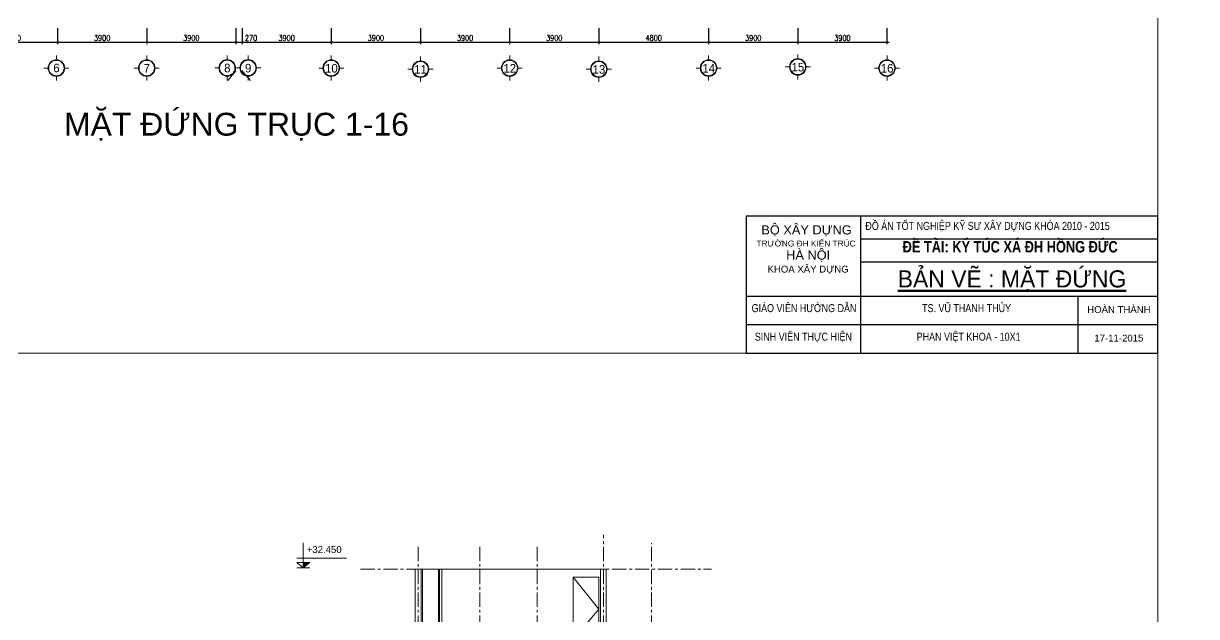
# Model space of a CAD drawing. Header units: millimetres. Extents: x 0 to 8478784, y 0 to 684185.
# Drawn here: x 4043042 to 4094337, y 345803 to 371748 of the extents above; entities that cross this region are included whole.
import ezdxf
from ezdxf.enums import TextEntityAlignment as Align

# ---------------------------------------------------------------- set-up
doc = ezdxf.new("R2010")
doc.units = ezdxf.units.MM
doc.header["$LTSCALE"] = 5000
doc.header["$MEASUREMENT"] = 0
doc.header["$PDMODE"] = 1
doc.header["$PDSIZE"] = -2
doc.linetypes.add('CENTER', pattern=[2, 1.25, -0.25, 0.25, -0.25])
doc.linetypes.add('HIDDEN', pattern=[0.375, 0.25, -0.125])
for name, color, linetype, lineweight in [('00-XM.Dim', 8, 'Continuous', 15), ('00-XMT.Axes', 22, 'CENTER', 15), ('00-XMT.Text', 4, 'Continuous', 20), ('02-XMT.Beams', 94, 'Continuous', 25), ('NET KY HIEU', 31, 'Continuous', 20), ('net thay', 7, 'Continuous', 15), ('WALL', 7, 'Continuous', 40)]:
    doc.layers.add(name, color=color, linetype=linetype, lineweight=lineweight)
doc.layers.add('_Text', color=4, linetype='Continuous')
doc.layers.add('NHT-KHUNG TEN', color=253, linetype='Continuous')
doc.styles.add('CHU THUONG', font='chhbg.shx', dxfattribs={"width": 0.8, "height": 220})
doc.styles.add('huan-vnari', font='VNARIAL.TTF', dxfattribs={"height": 300})
doc.styles.add('S1', font='VHARIAL.TTF', dxfattribs={"height": 200})
doc.styles.add('VnAvantH', font='VHAVAN.TTF')
doc.styles.add('vnsimli 0.7', font='vnsimli.shx', dxfattribs={"width": 0.75})
doc.dimstyles.new('XMT 1-1-100', dxfattribs={"dimscale": 100, "dimtxt": 2.5, "dimasz": 1, "dimexe": 1, "dimexo": 0, "dimgap": 0.5, "dimtad": 1, "dimdec": 0, "dimzin": 0, "dimdsep": 46, "dimtxsty": 'vnsimli 0.7', "dimblk": 'ARCHTICK', "dimcen": 1.5, "dimdle": 1, "dimclrd": 8, "dimclre": 8, "dimclrt": 116, "dimadec": 0, "dimazin": 0, "dimtfac": 1, "dimtdec": 0, "dimtofl": 0, "dimtmove": 0, "dimatfit": 3, "dimfxl": 0.18, "dimtolj": 1, "dimtzin": 0, "dimarcsym": 0})

# ---------------------------------------------------------------- blocks, each defined once
blk = doc.blocks.new('cot')
at = {"layer": 'NET KY HIEU', "color": 7}
for p, q in [((0, 615), (0, 0)), ((1060, 243), (-160, 243)), ((0, 0), (-160, 133)), ((160, 133), (-160, 133)), ((0, 0), (160, 133))]:
    blk.add_line(p, q, dxfattribs=at)
at = {"layer": 'NET KY HIEU', "color": 1, "ltscale": 600}
blk.add_line((160, 0), (-160, 0), dxfattribs=at)
at = {"layer": 'NET KY HIEU', "ltscale": 600}
blk.add_solid([(0, 0), (0, 133), (160, 133)], dxfattribs=at)
at = {"layer": 'NET KY HIEU', "color": 3, "style": 'CHU THUONG', "width": 0.8}
blk.add_attdef('%%P0.000', text='', height=220, dxfattribs=at).set_placement((87, 453), align=Align.MIDDLE_LEFT)
blk = doc.blocks.new('_ArchTick')
at = {"color": 0, "linetype": 'ByBlock', "const_width": 0.15}
blk.add_lwpolyline([(-0.5, -0.5), (0.5, 0.5)], dxfattribs=at)
blk = doc.blocks.new('*D138')
at = {"layer": '00-XM.Dim', "color": 8, "linetype": 'Continuous', "lineweight": -2, "transparency": 16777216}
for p, q in [((4040632, 371542), (4040632, 370836)), ((4044532, 371542), (4044532, 370836)), ((4040532, 370936), (4044632, 370936))]:
    blk.add_line(p, q, dxfattribs=at)
at = {"layer": 'Defpoints', "color": 0, "linetype": 'Continuous', "lineweight": 100, "transparency": 16777216}
for p in [(4040632, 371542), (4044532, 371542), (4044532, 370936)]:
    blk.add_point(p, dxfattribs=at)
at = {"layer": '00-XM.Dim', "color": 8, "linetype": 'Continuous', "lineweight": -2, "transparency": 16777216, "xscale": 100, "yscale": 100, "zscale": 100, "rotation": 180}
blk.add_blockref('_ArchTick', (4040632, 370936), dxfattribs=at)
at = {"layer": '00-XM.Dim', "color": 8, "linetype": 'Continuous', "lineweight": -2, "transparency": 16777216, "xscale": 100, "yscale": 100, "zscale": 100}
blk.add_blockref('_ArchTick', (4044532, 370936), dxfattribs=at)
at = {"layer": '00-XM.Dim', "color": 116, "linetype": 'Continuous', "lineweight": 15, "transparency": 16777216, "insert": (4042582, 371111), "char_height": 250, "attachment_point": 5, "style": 'vnsimli 0.7'}
blk.add_mtext('\\A1;3900', dxfattribs=at)
blk = doc.blocks.new('*D139')
at = {"layer": '00-XM.Dim', "color": 8, "linetype": 'Continuous', "lineweight": -2, "transparency": 16777216}
for p, q in [((4044532, 371542), (4044532, 370836)), ((4048432, 371542), (4048432, 370836)), ((4044432, 370936), (4048532, 370936))]:
    blk.add_line(p, q, dxfattribs=at)
at = {"layer": 'Defpoints', "color": 0, "linetype": 'Continuous', "lineweight": 100, "transparency": 16777216}
for p in [(4044532, 371542), (4048432, 371542), (4048432, 370936)]:
    blk.add_point(p, dxfattribs=at)
at = {"layer": '00-XM.Dim', "color": 8, "linetype": 'Continuous', "lineweight": -2, "transparency": 16777216, "xscale": 100, "yscale": 100, "zscale": 100, "rotation": 180}
blk.add_blockref('_ArchTick', (4044532, 370936), dxfattribs=at)
at = {"layer": '00-XM.Dim', "color": 8, "linetype": 'Continuous', "lineweight": -2, "transparency": 16777216, "xscale": 100, "yscale": 100, "zscale": 100}
blk.add_blockref('_ArchTick', (4048432, 370936), dxfattribs=at)
at = {"layer": '00-XM.Dim', "color": 116, "linetype": 'Continuous', "lineweight": 15, "transparency": 16777216, "insert": (4046482, 371111), "char_height": 250, "attachment_point": 5, "style": 'vnsimli 0.7'}
blk.add_mtext('\\A1;3900', dxfattribs=at)
blk = doc.blocks.new('*D140')
at = {"layer": '00-XM.Dim', "color": 8, "linetype": 'Continuous', "lineweight": -2, "transparency": 16777216}
for p, q in [((4048432, 371542), (4048432, 370836)), ((4052332, 371542), (4052332, 370836)), ((4048332, 370936), (4052432, 370936))]:
    blk.add_line(p, q, dxfattribs=at)
at = {"layer": 'Defpoints', "color": 0, "linetype": 'Continuous', "lineweight": 100, "transparency": 16777216}
for p in [(4048432, 371542), (4052332, 371542), (4052332, 370936)]:
    blk.add_point(p, dxfattribs=at)
at = {"layer": '00-XM.Dim', "color": 8, "linetype": 'Continuous', "lineweight": -2, "transparency": 16777216, "xscale": 100, "yscale": 100, "zscale": 100, "rotation": 180}
blk.add_blockref('_ArchTick', (4048432, 370936), dxfattribs=at)
at = {"layer": '00-XM.Dim', "color": 8, "linetype": 'Continuous', "lineweight": -2, "transparency": 16777216, "xscale": 100, "yscale": 100, "zscale": 100}
blk.add_blockref('_ArchTick', (4052332, 370936), dxfattribs=at)
at = {"layer": '00-XM.Dim', "color": 116, "linetype": 'Continuous', "lineweight": 15, "transparency": 16777216, "insert": (4050382, 371111), "char_height": 250, "attachment_point": 5, "style": 'vnsimli 0.7'}
blk.add_mtext('\\A1;3900', dxfattribs=at)
blk = doc.blocks.new('*D141')
at = {"layer": '00-XM.Dim', "color": 8, "linetype": 'Continuous', "lineweight": -2, "transparency": 16777216}
for p, q in [((4052332, 371542), (4052332, 370836)), ((4052602, 371542), (4052602, 370836)), ((4052232, 370936), (4052602, 370936)), ((4052602, 370936), (4053285, 370936))]:
    blk.add_line(p, q, dxfattribs=at)
at = {"layer": 'Defpoints', "color": 0, "linetype": 'Continuous', "lineweight": 100, "transparency": 16777216}
for p in [(4052332, 371542), (4052602, 371542), (4052602, 370936)]:
    blk.add_point(p, dxfattribs=at)
at = {"layer": '00-XM.Dim', "color": 8, "linetype": 'Continuous', "lineweight": -2, "transparency": 16777216, "xscale": 100, "yscale": 100, "zscale": 100, "rotation": 180}
blk.add_blockref('_ArchTick', (4052332, 370936), dxfattribs=at)
at = {"layer": '00-XM.Dim', "color": 8, "linetype": 'Continuous', "lineweight": -2, "transparency": 16777216, "xscale": 100, "yscale": 100, "zscale": 100}
blk.add_blockref('_ArchTick', (4052602, 370936), dxfattribs=at)
at = {"layer": '00-XM.Dim', "color": 116, "linetype": 'Continuous', "lineweight": 15, "transparency": 16777216, "insert": (4052994, 371111), "char_height": 250, "attachment_point": 5, "style": 'vnsimli 0.7'}
blk.add_mtext('\\A1;270', dxfattribs=at)
blk = doc.blocks.new('*D142')
at = {"layer": '00-XM.Dim', "color": 8, "linetype": 'Continuous', "lineweight": -2, "transparency": 16777216}
for p, q in [((4052602, 371542), (4052602, 370836)), ((4056502, 371542), (4056502, 370836)), ((4052502, 370936), (4056602, 370936))]:
    blk.add_line(p, q, dxfattribs=at)
at = {"layer": 'Defpoints', "color": 0, "linetype": 'Continuous', "lineweight": 100, "transparency": 16777216}
for p in [(4052602, 371542), (4056502, 371542), (4056502, 370936)]:
    blk.add_point(p, dxfattribs=at)
at = {"layer": '00-XM.Dim', "color": 8, "linetype": 'Continuous', "lineweight": -2, "transparency": 16777216, "xscale": 100, "yscale": 100, "zscale": 100, "rotation": 180}
blk.add_blockref('_ArchTick', (4052602, 370936), dxfattribs=at)
at = {"layer": '00-XM.Dim', "color": 8, "linetype": 'Continuous', "lineweight": -2, "transparency": 16777216, "xscale": 100, "yscale": 100, "zscale": 100}
blk.add_blockref('_ArchTick', (4056502, 370936), dxfattribs=at)
at = {"layer": '00-XM.Dim', "color": 116, "linetype": 'Continuous', "lineweight": 15, "transparency": 16777216, "insert": (4054552, 371111), "char_height": 250, "attachment_point": 5, "style": 'vnsimli 0.7'}
blk.add_mtext('\\A1;3900', dxfattribs=at)
blk = doc.blocks.new('*D143')
at = {"layer": '00-XM.Dim', "color": 8, "linetype": 'Continuous', "lineweight": -2, "transparency": 16777216}
for p, q in [((4056502, 371542), (4056502, 370836)), ((4060402, 371542), (4060402, 370836)), ((4056402, 370936), (4060502, 370936))]:
    blk.add_line(p, q, dxfattribs=at)
at = {"layer": 'Defpoints', "color": 0, "linetype": 'Continuous', "lineweight": 100, "transparency": 16777216}
for p in [(4056502, 371542), (4060402, 371542), (4060402, 370936)]:
    blk.add_point(p, dxfattribs=at)
at = {"layer": '00-XM.Dim', "color": 8, "linetype": 'Continuous', "lineweight": -2, "transparency": 16777216, "xscale": 100, "yscale": 100, "zscale": 100, "rotation": 180}
blk.add_blockref('_ArchTick', (4056502, 370936), dxfattribs=at)
at = {"layer": '00-XM.Dim', "color": 8, "linetype": 'Continuous', "lineweight": -2, "transparency": 16777216, "xscale": 100, "yscale": 100, "zscale": 100}
blk.add_blockref('_ArchTick', (4060402, 370936), dxfattribs=at)
at = {"layer": '00-XM.Dim', "color": 116, "linetype": 'Continuous', "lineweight": 15, "transparency": 16777216, "insert": (4058452, 371111), "char_height": 250, "attachment_point": 5, "style": 'vnsimli 0.7'}
blk.add_mtext('\\A1;3900', dxfattribs=at)
blk = doc.blocks.new('*D144')
at = {"layer": '00-XM.Dim', "color": 8, "linetype": 'Continuous', "lineweight": -2, "transparency": 16777216}
for p, q in [((4060402, 371542), (4060402, 370836)), ((4064302, 371542), (4064302, 370836)), ((4060302, 370936), (4064402, 370936))]:
    blk.add_line(p, q, dxfattribs=at)
at = {"layer": 'Defpoints', "color": 0, "linetype": 'Continuous', "lineweight": 100, "transparency": 16777216}
for p in [(4060402, 371542), (4064302, 371542), (4064302, 370936)]:
    blk.add_point(p, dxfattribs=at)
at = {"layer": '00-XM.Dim', "color": 8, "linetype": 'Continuous', "lineweight": -2, "transparency": 16777216, "xscale": 100, "yscale": 100, "zscale": 100, "rotation": 180}
blk.add_blockref('_ArchTick', (4060402, 370936), dxfattribs=at)
at = {"layer": '00-XM.Dim', "color": 8, "linetype": 'Continuous', "lineweight": -2, "transparency": 16777216, "xscale": 100, "yscale": 100, "zscale": 100}
blk.add_blockref('_ArchTick', (4064302, 370936), dxfattribs=at)
at = {"layer": '00-XM.Dim', "color": 116, "linetype": 'Continuous', "lineweight": 15, "transparency": 16777216, "insert": (4062352, 371111), "char_height": 250, "attachment_point": 5, "style": 'vnsimli 0.7'}
blk.add_mtext('\\A1;3900', dxfattribs=at)
blk = doc.blocks.new('*D145')
at = {"layer": '00-XM.Dim', "color": 8, "linetype": 'Continuous', "lineweight": -2, "transparency": 16777216}
for p, q in [((4064302, 371542), (4064302, 370836)), ((4068202, 371542), (4068202, 370836)), ((4064202, 370936), (4068302, 370936))]:
    blk.add_line(p, q, dxfattribs=at)
at = {"layer": 'Defpoints', "color": 0, "linetype": 'Continuous', "lineweight": 100, "transparency": 16777216}
for p in [(4064302, 371542), (4068202, 371542), (4068202, 370936)]:
    blk.add_point(p, dxfattribs=at)
at = {"layer": '00-XM.Dim', "color": 8, "linetype": 'Continuous', "lineweight": -2, "transparency": 16777216, "xscale": 100, "yscale": 100, "zscale": 100, "rotation": 180}
blk.add_blockref('_ArchTick', (4064302, 370936), dxfattribs=at)
at = {"layer": '00-XM.Dim', "color": 8, "linetype": 'Continuous', "lineweight": -2, "transparency": 16777216, "xscale": 100, "yscale": 100, "zscale": 100}
blk.add_blockref('_ArchTick', (4068202, 370936), dxfattribs=at)
at = {"layer": '00-XM.Dim', "color": 116, "linetype": 'Continuous', "lineweight": 15, "transparency": 16777216, "insert": (4066252, 371111), "char_height": 250, "attachment_point": 5, "style": 'vnsimli 0.7'}
blk.add_mtext('\\A1;3900', dxfattribs=at)
blk = doc.blocks.new('*D146')
at = {"layer": '00-XM.Dim', "color": 8, "linetype": 'Continuous', "lineweight": -2, "transparency": 16777216}
for p, q in [((4068202, 371542), (4068202, 370836)), ((4073002, 371542), (4073002, 370836)), ((4068102, 370936), (4073102, 370936))]:
    blk.add_line(p, q, dxfattribs=at)
at = {"layer": 'Defpoints', "color": 0, "linetype": 'Continuous', "lineweight": 100, "transparency": 16777216}
for p in [(4068202, 371542), (4073002, 371542), (4073002, 370936)]:
    blk.add_point(p, dxfattribs=at)
at = {"layer": '00-XM.Dim', "color": 8, "linetype": 'Continuous', "lineweight": -2, "transparency": 16777216, "xscale": 100, "yscale": 100, "zscale": 100, "rotation": 180}
blk.add_blockref('_ArchTick', (4068202, 370936), dxfattribs=at)
at = {"layer": '00-XM.Dim', "color": 8, "linetype": 'Continuous', "lineweight": -2, "transparency": 16777216, "xscale": 100, "yscale": 100, "zscale": 100}
blk.add_blockref('_ArchTick', (4073002, 370936), dxfattribs=at)
at = {"layer": '00-XM.Dim', "color": 116, "linetype": 'Continuous', "lineweight": 15, "transparency": 16777216, "insert": (4070602, 371111), "char_height": 250, "attachment_point": 5, "style": 'vnsimli 0.7'}
blk.add_mtext('\\A1;4800', dxfattribs=at)
blk = doc.blocks.new('*D147')
at = {"layer": '00-XM.Dim', "color": 8, "linetype": 'Continuous', "lineweight": -2, "transparency": 16777216}
for p, q in [((4073002, 371542), (4073002, 370836)), ((4076902, 371542), (4076902, 370836)), ((4072902, 370936), (4077002, 370936))]:
    blk.add_line(p, q, dxfattribs=at)
at = {"layer": 'Defpoints', "color": 0, "linetype": 'Continuous', "lineweight": 100, "transparency": 16777216}
for p in [(4073002, 371542), (4076902, 371542), (4076902, 370936)]:
    blk.add_point(p, dxfattribs=at)
at = {"layer": '00-XM.Dim', "color": 8, "linetype": 'Continuous', "lineweight": -2, "transparency": 16777216, "xscale": 100, "yscale": 100, "zscale": 100, "rotation": 180}
blk.add_blockref('_ArchTick', (4073002, 370936), dxfattribs=at)
at = {"layer": '00-XM.Dim', "color": 8, "linetype": 'Continuous', "lineweight": -2, "transparency": 16777216, "xscale": 100, "yscale": 100, "zscale": 100}
blk.add_blockref('_ArchTick', (4076902, 370936), dxfattribs=at)
at = {"layer": '00-XM.Dim', "color": 116, "linetype": 'Continuous', "lineweight": 15, "transparency": 16777216, "insert": (4074952, 371111), "char_height": 250, "attachment_point": 5, "style": 'vnsimli 0.7'}
blk.add_mtext('\\A1;3900', dxfattribs=at)
blk = doc.blocks.new('*D148')
at = {"layer": '00-XM.Dim', "color": 8, "linetype": 'Continuous', "lineweight": -2, "transparency": 16777216}
for p, q in [((4076902, 371542), (4076902, 370836)), ((4080802, 371542), (4080802, 370836)), ((4076802, 370936), (4080902, 370936))]:
    blk.add_line(p, q, dxfattribs=at)
at = {"layer": 'Defpoints', "color": 0, "linetype": 'Continuous', "lineweight": 100, "transparency": 16777216}
for p in [(4076902, 371542), (4080802, 371542), (4080802, 370936)]:
    blk.add_point(p, dxfattribs=at)
at = {"layer": '00-XM.Dim', "color": 8, "linetype": 'Continuous', "lineweight": -2, "transparency": 16777216, "xscale": 100, "yscale": 100, "zscale": 100, "rotation": 180}
blk.add_blockref('_ArchTick', (4076902, 370936), dxfattribs=at)
at = {"layer": '00-XM.Dim', "color": 8, "linetype": 'Continuous', "lineweight": -2, "transparency": 16777216, "xscale": 100, "yscale": 100, "zscale": 100}
blk.add_blockref('_ArchTick', (4080802, 370936), dxfattribs=at)
at = {"layer": '00-XM.Dim', "color": 116, "linetype": 'Continuous', "lineweight": 15, "transparency": 16777216, "insert": (4078852, 371111), "char_height": 250, "attachment_point": 5, "style": 'vnsimli 0.7'}
blk.add_mtext('\\A1;3900', dxfattribs=at)
blk = doc.blocks.new('00-XMT-Axis symbol')
at = {"layer": '00-XMT.Axes', "linetype": 'Continuous'}
for p, q in [((0, 2.9), (0, 4.4)), ((-2.9, 0), (-4.4, 0)), ((2.9, 0), (4.4, 0)), ((0, -2.9), (0, -4.4))]:
    blk.add_line(p, q, dxfattribs=at)
blk.add_circle((0, 0), 2.9, dxfattribs=at)
at = {"layer": '00-XMT.Axes', "color": 7, "linetype": 'Continuous'}
blk.add_circle((0, 0), 2.7, dxfattribs=at)
at = {"layer": '00-XMT.Text', "color": 7, "style": 'VnAvantH'}
blk.add_attdef('00', text='', height=3, dxfattribs=at).set_placement((0.03, -1.47), align=Align.CENTER)

msp = doc.modelspace()

# ---------------------------------------------------------------- linework, layer by layer
at = {"layer": '00-XMT.Axes', "color": 8, "linetype": 'CENTER', "lineweight": 15, "ltscale": 0.1}
for p, q in [((4068402.5, 344226.8), (4068402.5, 349383.5)), ((4060302.5, 344226.8), (4060302.5, 348948.2)), ((4063002.5, 344226.8), (4063002.5, 348891)), ((4065502.5, 344226.8), (4065502.5, 348942.9)), ((4070502.5, 344226.8), (4070502.5, 349006.2)), ((4070502.5, 344226.8), (4070502.5, 348994.7)), ((4057784.5, 347876.8), (4073121.1, 347876.8))]:
    msp.add_line(p, q, dxfattribs=at)
at = {"layer": '02-XMT.Beams', "linetype": 'ByBlock', "lineweight": 15}
for p, q in [((4060177.5, 344226.8), (4060177.5, 347876.8)), ((4060177.5, 347876.8), (4060427.5, 347876.8)), ((4060427.5, 347876.8), (4060427.5, 344226.8)), ((4060427.5, 347876.8), (4068527.5, 347876.8)), ((4060489.6, 346044.3), (4060489.6, 347876.8)), ((4061189.6, 346044.3), (4061189.6, 347876.8)), ((4061239.6, 346044.3), (4061239.6, 347876.8)), ((4061239.6, 344790.8), (4061239.6, 347876.8)), ((4061339.6, 344790.8), (4061339.6, 347876.8)), ((4068277.5, 344226.8), (4068277.5, 347876.8)), ((4068527.5, 344226.8), (4068527.5, 347876.8)), ((4067083.9, 347520.8), (4068202.8, 347520.8)), ((4067083.9, 347520.8), (4067083.9, 344790.8)), ((4068202.8, 346122.9), (4067083.9, 347520.8)), ((4067083.9, 347520.8), (4068202.8, 346122.9)), ((4068202.8, 347520.8), (4068202.8, 344790.8)), ((4060489.6, 346044.3), (4060489.6, 313819.9)), ((4061189.6, 346044.3), (4061189.6, 317126.8)), ((4061239.6, 346044.3), (4061239.6, 317126.8)), ((4068202.8, 346122.9), (4067083.9, 344790.8))]:
    msp.add_line(p, q, dxfattribs=at)
for points in [[(4008544, 416724), (4092644, 416724), (4092644, 357324), (4008544, 357324)], [(4008544, 357324), (4092644, 357324), (4092644, 297924), (4008544, 297924)]]:
    msp.add_lwpolyline(points, close=True, dxfattribs=at)
at = {"layer": 'net thay', "linetype": 'CENTER', "lineweight": 15}
msp.add_circle((3911642, 421190.5), 262994, dxfattribs=at)
at = {"layer": 'NHT-KHUNG TEN'}
msp.add_lwpolyline([(4074644, 357324), (4092644, 357324), (4092644, 363324), (4074644, 363324)], close=True, dxfattribs=at)
for points in [[(4079644, 363324), (4079644, 357324)], [(4079644, 363324), (4079644, 357324)], [(4079644, 362324), (4092644, 362324)], [(4079644, 361324), (4092644, 361324)], [(4074644, 359824), (4092644, 359824)], [(4089144, 359824), (4089144, 357324)], [(4074644, 358574), (4092644, 358574)]]:
    msp.add_lwpolyline(points, dxfattribs=at)
at = {"layer": 'WALL', "linetype": 'HIDDEN', "lineweight": 15}
for p, q in [((4051972.2, 369249.6), (4052325.1, 369670.3)), ((4052972.2, 369249.6), (4052596.2, 369684.5))]:
    msp.add_line(p, q, dxfattribs=at)

# ---------------------------------------------------------------- block references
at = {"layer": '00-XM.Dim', "linetype": 'CENTER', "lineweight": 15}
ref = msp.add_blockref('00-XMT-Axis symbol', (4051953.9, 369802.3), dxfattribs=dict(at, xscale=-125, yscale=125, zscale=125, rotation=180))
ref.add_attrib('00', '8', dxfattribs={"layer": '00-XMT.Text', "color": 7, "height": 375, "style": 'VnAvantH'}).set_placement((4051957.1, 369611.8), align=Align.CENTER)
ref = msp.add_blockref('00-XMT-Axis symbol', (4052866.4, 369802.3), dxfattribs=dict(at, xscale=-125, yscale=125, zscale=125, rotation=180))
ref.add_attrib('00', '9', dxfattribs={"layer": '00-XMT.Text', "color": 7, "height": 375, "style": 'VnAvantH'}).set_placement((4052869.6, 369605.1), align=Align.CENTER)
ref = msp.add_blockref('00-XMT-Axis symbol', (4076902.5, 369846.5), dxfattribs=dict(at, xscale=-125, yscale=125, zscale=125, rotation=180))
ref.add_attrib('00', '15', dxfattribs={"layer": '00-XMT.Text', "color": 7, "height": 375, "style": 'VnAvantH'}).set_placement((4076905.6, 369649.3), align=Align.CENTER)
ref = msp.add_blockref('00-XMT-Axis symbol', (4044482.5, 369796.5), dxfattribs=dict(at, xscale=-125, yscale=125, zscale=125, rotation=180))
ref.add_attrib('00', '6', dxfattribs={"layer": '00-XMT.Text', "color": 7, "height": 375, "style": 'VnAvantH'}).set_placement((4044485.6, 369612.2), align=Align.CENTER)
ref = msp.add_blockref('00-XMT-Axis symbol', (4048432.5, 369796.5), dxfattribs=dict(at, xscale=-125, yscale=125, zscale=125, rotation=180))
ref.add_attrib('00', '7', dxfattribs={"layer": '00-XMT.Text', "color": 7, "height": 375, "style": 'VnAvantH'}).set_placement((4048435.6, 369599.3), align=Align.CENTER)
ref = msp.add_blockref('00-XMT-Axis symbol', (4056502.5, 369796.5), dxfattribs=dict(at, xscale=-125, yscale=125, zscale=125, rotation=180))
ref.add_attrib('00', '10', dxfattribs={"layer": '00-XMT.Text', "color": 7, "height": 375, "style": 'VnAvantH'}).set_placement((4056505.6, 369599.3), align=Align.CENTER)
ref = msp.add_blockref('00-XMT-Axis symbol', (4060402.5, 369746.5), dxfattribs=dict(at, xscale=-125, yscale=125, zscale=125, rotation=180))
ref.add_attrib('00', '11', dxfattribs={"layer": '00-XMT.Text', "color": 7, "height": 375, "style": 'VnAvantH'}).set_placement((4060405.6, 369549.3), align=Align.CENTER)
ref = msp.add_blockref('00-XMT-Axis symbol', (4064302.5, 369796.5), dxfattribs=dict(at, xscale=-125, yscale=125, zscale=125, rotation=180))
ref.add_attrib('00', '12', dxfattribs={"layer": '00-XMT.Text', "color": 7, "height": 375, "style": 'VnAvantH'}).set_placement((4064305.6, 369599.3), align=Align.CENTER)
ref = msp.add_blockref('00-XMT-Axis symbol', (4068202.5, 369746.5), dxfattribs=dict(at, xscale=-125, yscale=125, zscale=125, rotation=180))
ref.add_attrib('00', '13', dxfattribs={"layer": '00-XMT.Text', "color": 7, "height": 375, "style": 'VnAvantH'}).set_placement((4068205.6, 369549.3), align=Align.CENTER)
ref = msp.add_blockref('00-XMT-Axis symbol', (4073002.5, 369796.5), dxfattribs=dict(at, xscale=-125, yscale=125, zscale=125, rotation=180))
ref.add_attrib('00', '14', dxfattribs={"layer": '00-XMT.Text', "color": 7, "height": 375, "style": 'VnAvantH'}).set_placement((4073005.6, 369599.3), align=Align.CENTER)
ref = msp.add_blockref('00-XMT-Axis symbol', (4080802.5, 369796.5), dxfattribs=dict(at, xscale=-125, yscale=125, zscale=125, rotation=180))
ref.add_attrib('00', '16', dxfattribs={"layer": '00-XMT.Text', "color": 7, "height": 375, "style": 'VnAvantH'}).set_placement((4080805.6, 369599.3), align=Align.CENTER)
at = {"layer": 'NET KY HIEU', "linetype": 'Continuous'}
ref = msp.add_blockref('cot', (4055275.3, 347930.8), dxfattribs=dict(at, xscale=1.779624497517943, yscale=1.779624497401528, zscale=1.779624497417484))
ref.add_attrib('%%P0.000', '+32.450', dxfattribs={"color": 3, "height": 300, "style": 'huan-vnari'}).set_placement((4055429.9, 348736.2), align=Align.MIDDLE_LEFT)

# ---------------------------------------------------------------- texts
at = {"layer": '02-XMT.Beams', "lineweight": 100, "insert": (4044813.5, 367840), "char_height": 1000, "width": 14882, "attachment_point": 1, "style": 'S1'}
msp.add_mtext('mÆt ®øng trôc 1-16', dxfattribs=at)
at = {"layer": '_Text', "lineweight": 100, "style": 'VnAvantH'}
msp.add_text('%%UB¶N VÏ : mÆt ®øng', height=750, dxfattribs=at).set_placement((4086266.9, 360575), align=Align.MIDDLE_CENTER)
at = {"layer": '_Text', "lineweight": 100, "attachment_point": 1}
for s, width, insert, char_height in [('\\pxqc;{\\fArial|b0|i0|c0|p34;\\W0.8;ĐỒ ÁN TỐT NGHIỆP KỸ SƯ XÂY DỰNG KHÓA 2010 - 2015}', 12539.348, (4078930.2, 363066.9), 350), ('{\\fArial|b1|i0|c0|p34;\\W0.8;ĐỀ TÀI: KÝ TÚC XÁ ĐH HỒNG ĐỨC}', 13598.481, (4081485.5, 362229.7), 500), ('\\pxql,t24;{\\fArial|b0|i0|c0|p34;\\W0.8;GIÁO VIÊN HƯỚNG DẪN}', 4827.463, (4074884.1, 359470), 350), ('\\pt8400;{\\fArial|b0|i0|c0|p34;\\W0.8;TS. VŨ THANH THỦY}', 4827.463, (4082337.2, 359470), 350), ('\\pxql,t24;{\\fArial|b0|i0|c0|p34;\\W0.8;SINH VIÊN THỰC HIỆN}', 4827.463, (4075022.9, 358220), 350), ('\\pt8400;{\\fArial|b0|i0|c0|p34;\\W0.8;PHAN VIỆT KHOA - 10X1}', 6448.177, (4082099.5, 358220), 350)]:
    msp.add_mtext_dynamic_manual_height_columns(s, width=width, gutter_width=2459.4, heights=[0], dxfattribs=dict(at, insert=insert, char_height=char_height))
at = {"layer": '_Text', "lineweight": 100, "attachment_point": 1, "style": 'S1'}
for s, insert, char_height, width in [('  bé x©y dùng\\P{\\H0.65x; tr\xadêng ®h kiÕn tróc\\H0.7692x;\\P}         hµ néi{\\H0.75x;\\P     khoa x©y dùng}', (4074996, 362917.7), 400, 4431), ('HOµN THµNH', (4089557, 359383), 300, 3042), ('17-11-2015', (4089868, 358133), 300, 3042)]:
    msp.add_mtext(s, dxfattribs=dict(at, insert=insert, char_height=char_height, width=width))

# ---------------------------------------------------------------- dimensions: what is measured, and where the dimension line sits
at = {"layer": '00-XM.Dim', "linetype": 'Continuous', "lineweight": 15}
for base, p1, p2, picture, middle in [((4044532.5, 370935.5), (4040632.5, 371541.7), (4044532.5, 371541.7), '*D138', (4042582.5, 371110.5)), ((4048432.5, 370935.5), (4044532.5, 371541.7), (4048432.5, 371541.7), '*D139', (4046482.5, 371110.5)), ((4052332.5, 370935.5), (4048432.5, 371541.7), (4052332.5, 371541.7), '*D140', (4050382.5, 371110.5)), ((4052602.5, 370935.5), (4052332.5, 371541.7), (4052602.5, 371541.7), '*D141', (4052993.5, 371110.5)), ((4056502.5, 370935.5), (4052602.5, 371541.7), (4056502.5, 371541.7), '*D142', (4054552.5, 371110.5)), ((4060402.5, 370935.5), (4056502.5, 371541.7), (4060402.5, 371541.7), '*D143', (4058452.5, 371110.5)), ((4064302.5, 370935.5), (4060402.5, 371541.7), (4064302.5, 371541.7), '*D144', (4062352.5, 371110.5)), ((4068202.5, 370935.5), (4064302.5, 371541.7), (4068202.5, 371541.7), '*D145', (4066252.5, 371110.5)), ((4073002.5, 370935.5), (4068202.5, 371541.7), (4073002.5, 371541.7), '*D146', (4070602.5, 371110.5)), ((4076902.5, 370935.5), (4073002.5, 371541.7), (4076902.5, 371541.7), '*D147', (4074952.5, 371110.5)), ((4080802.5, 370935.5), (4076902.5, 371541.7), (4080802.5, 371541.7), '*D148', (4078852.5, 371110.5))]:
    dim = msp.add_linear_dim(base=base, p1=p1, p2=p2, dimstyle='XMT 1-1-100', dxfattribs=at)
    dim.commit()
    dim.dimension.update_dxf_attribs({"geometry": picture, "text_midpoint": middle})

doc.saveas('drawing.dxf')
